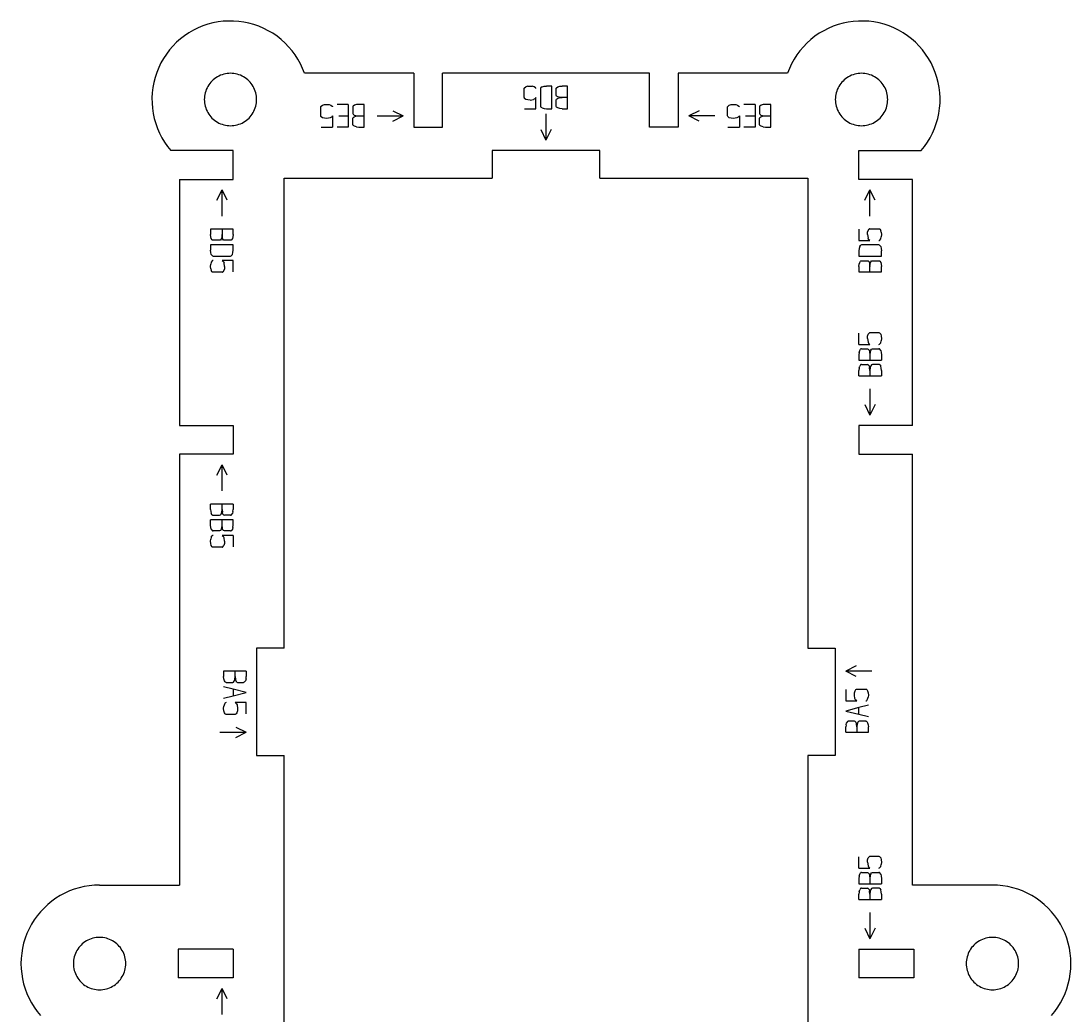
# Model space of a CAD drawing. Header units: millimetres. Extents: x 1228 to 1428, y -302 to 58.
# Drawn here: x 1227.8 to 1428.3, y -131.4 to 58.4 of the extents above; entities that cross this region are included whole.
import ezdxf

# ---------------------------------------------------------------- set-up
doc = ezdxf.new("R2010")
doc.units = ezdxf.units.MM
doc.layers.add('code', color=2, linetype='Continuous')
doc.layers.add('drawing', color=7, linetype='Continuous')

msp = doc.modelspace()

# ---------------------------------------------------------------- linework, layer by layer
at = {"layer": 'code'}
for p, q in [((1323.93, 45.52), (1323.95, 45.61)), ((1323.93, 43.8), (1323.93, 45.52)), ((1323.95, 45.61), (1324.01, 45.7)), ((1324.01, 45.7), (1324.25, 45.86)), ((1324.62, 45.96), (1324.25, 45.86)), ((1324.62, 45.96), (1325.06, 46)), ((1325.06, 46), (1325.5, 45.96)), ((1325.86, 45.86), (1325.5, 45.96)), ((1326.1, 45.7), (1325.86, 45.86)), ((1326.16, 45.61), (1326.1, 45.7)), ((1326.18, 45.52), (1326.16, 45.61)), ((1327.06, 45.61), (1327.04, 45.52)), ((1327.04, 45.52), (1327.04, 42.17)), ((1327.12, 45.7), (1327.06, 45.61)), ((1327.36, 45.86), (1327.12, 45.7)), ((1327.36, 45.86), (1327.72, 45.96)), ((1327.72, 45.96), (1328.16, 46)), ((1329.18, 46), (1328.16, 46)), ((1329.18, 41.69), (1329.18, 46)), ((1330.03, 45.52), (1330.05, 45.61)), ((1330.03, 44.26), (1330.03, 45.52)), ((1330.09, 44.11), (1330.03, 44.26)), ((1330.05, 45.61), (1330.12, 45.7)), ((1330.12, 45.7), (1330.36, 45.86)), ((1330.36, 45.86), (1330.72, 45.96)), ((1330.72, 45.96), (1331.16, 46)), ((1332.18, 46), (1331.16, 46)), ((1332.18, 43.8), (1332.18, 46)), ((1285.1, 42.02), (1285.12, 42.11)), ((1285.12, 42.11), (1285.18, 42.2)), ((1285.18, 42.2), (1285.42, 42.36)), ((1285.42, 42.36), (1285.78, 42.46)), ((1285.78, 42.46), (1286.22, 42.5)), ((1286.22, 42.5), (1286.66, 42.46)), ((1286.66, 42.46), (1287.03, 42.36)), ((1287.03, 42.36), (1287.27, 42.2)), ((1287.33, 42.11), (1287.27, 42.2)), ((1287.33, 42.11), (1287.35, 42.02)), ((1290.34, 42.5), (1288.22, 42.5)), ((1290.34, 42.5), (1290.34, 40.28)), ((1291.22, 42.11), (1291.2, 42.02)), ((1291.28, 42.2), (1291.22, 42.11)), ((1291.53, 42.36), (1291.28, 42.2)), ((1291.89, 42.46), (1291.53, 42.36)), ((1292.32, 42.5), (1291.89, 42.46)), ((1293.34, 42.5), (1292.32, 42.5)), ((1293.34, 40.3), (1293.34, 42.5)), ((1323.93, 43.8), (1323.95, 43.71)), ((1324.01, 43.62), (1323.95, 43.71)), ((1324.25, 43.46), (1324.01, 43.62)), ((1324.62, 43.36), (1324.25, 43.46)), ((1325.06, 43.32), (1324.62, 43.36)), ((1325.06, 43.32), (1325.73, 43.42)), ((1325.96, 43.55), (1325.73, 43.42)), ((1326.18, 43.8), (1325.96, 43.55)), ((1326.18, 41.69), (1326.18, 43.8)), ((1327.04, 42.17), (1327.06, 42.08)), ((1330.03, 43.34), (1330.09, 43.49)), ((1330.03, 42.17), (1330.03, 43.34)), ((1330.05, 42.08), (1330.03, 42.17)), ((1330.26, 43.97), (1330.09, 44.11)), ((1330.09, 43.49), (1330.26, 43.63)), ((1330.6, 43.87), (1330.26, 43.97)), ((1330.26, 43.63), (1330.61, 43.73)), ((1331.16, 43.8), (1330.6, 43.87)), ((1330.61, 43.73), (1331.16, 43.8)), ((1332.18, 43.8), (1331.16, 43.8)), ((1332.18, 41.69), (1332.18, 43.8)), ((1362.77, 42.02), (1362.79, 42.11)), ((1362.79, 42.11), (1362.85, 42.2)), ((1362.85, 42.2), (1363.09, 42.36)), ((1363.09, 42.36), (1363.45, 42.46)), ((1363.45, 42.46), (1363.89, 42.5)), ((1363.89, 42.5), (1364.33, 42.46)), ((1364.33, 42.46), (1364.69, 42.36)), ((1364.69, 42.36), (1364.93, 42.2)), ((1364.99, 42.11), (1364.93, 42.2)), ((1364.99, 42.11), (1365.01, 42.02)), ((1368.01, 42.5), (1365.88, 42.5)), ((1368.01, 42.5), (1368.01, 40.28)), ((1368.89, 42.11), (1368.87, 42.02)), ((1368.95, 42.2), (1368.89, 42.11)), ((1369.2, 42.36), (1368.95, 42.2)), ((1369.56, 42.46), (1369.2, 42.36)), ((1369.99, 42.5), (1369.56, 42.46)), ((1371.01, 42.5), (1369.99, 42.5)), ((1371.01, 40.3), (1371.01, 42.5)), ((1285.1, 40.3), (1285.1, 42.02)), ((1285.12, 40.21), (1285.1, 40.3)), ((1285.18, 40.12), (1285.12, 40.21)), ((1285.42, 39.96), (1285.18, 40.12)), ((1287.35, 40.3), (1287.13, 40.05)), ((1287.35, 40.3), (1287.35, 38.19)), ((1290.34, 40.28), (1288.52, 40.28)), ((1290.34, 40.28), (1290.34, 38.19)), ((1291.2, 42.02), (1291.2, 40.76)), ((1291.2, 40.76), (1291.26, 40.61)), ((1291.26, 40.61), (1291.43, 40.47)), ((1291.26, 39.99), (1291.43, 40.13)), ((1291.43, 40.47), (1291.77, 40.37)), ((1291.43, 40.13), (1291.77, 40.23)), ((1291.77, 40.37), (1292.32, 40.3)), ((1291.77, 40.23), (1292.32, 40.3)), ((1292.32, 40.3), (1293.34, 40.3)), ((1293.34, 38.19), (1293.34, 40.3)), ((1295.84, 40.3), (1300.84, 40.3)), ((1298.84, 41.3), (1300.84, 40.3)), ((1298.84, 39.3), (1300.84, 40.3)), ((1324.01, 41.69), (1326.18, 41.69)), ((1327.06, 42.08), (1327.12, 41.99)), ((1327.36, 41.83), (1327.12, 41.99)), ((1327.36, 41.83), (1327.73, 41.72)), ((1327.73, 41.72), (1328.16, 41.69)), ((1328.09, 40.69), (1328.09, 35.69)), ((1328.16, 41.69), (1329.18, 41.69)), ((1330.12, 41.99), (1330.05, 42.08)), ((1330.36, 41.83), (1330.12, 41.99)), ((1330.73, 41.72), (1330.36, 41.83)), ((1331.16, 41.69), (1330.73, 41.72)), ((1331.16, 41.69), (1332.18, 41.69)), ((1357.34, 41.3), (1355.34, 40.3)), ((1360.34, 40.3), (1355.34, 40.3)), ((1357.34, 39.3), (1355.34, 40.3)), ((1362.77, 40.3), (1362.77, 42.02)), ((1362.79, 40.21), (1362.77, 40.3)), ((1362.85, 40.12), (1362.79, 40.21)), ((1363.09, 39.96), (1362.85, 40.12)), ((1365.01, 40.3), (1364.8, 40.05)), ((1365.01, 40.3), (1365.01, 38.19)), ((1368.01, 40.28), (1366.18, 40.28)), ((1368.01, 40.28), (1368.01, 38.19)), ((1368.87, 42.02), (1368.87, 40.76)), ((1368.87, 40.76), (1368.92, 40.61)), ((1368.92, 40.61), (1369.1, 40.47)), ((1368.92, 39.99), (1369.1, 40.13)), ((1369.1, 40.47), (1369.43, 40.37)), ((1369.1, 40.13), (1369.44, 40.23)), ((1369.43, 40.37), (1369.99, 40.3)), ((1369.44, 40.23), (1369.99, 40.3)), ((1369.99, 40.3), (1371.01, 40.3)), ((1371.01, 38.19), (1371.01, 40.3)), ((1285.17, 38.19), (1287.35, 38.19)), ((1285.78, 39.86), (1285.42, 39.96)), ((1286.22, 39.82), (1285.78, 39.86)), ((1286.9, 39.92), (1286.22, 39.82)), ((1287.13, 40.05), (1286.9, 39.92)), ((1290.34, 38.19), (1288.22, 38.19)), ((1291.2, 39.84), (1291.26, 39.99)), ((1291.2, 38.67), (1291.2, 39.84)), ((1291.22, 38.58), (1291.2, 38.67)), ((1291.22, 38.58), (1291.28, 38.49)), ((1291.53, 38.33), (1291.28, 38.49)), ((1291.89, 38.22), (1291.53, 38.33)), ((1291.89, 38.22), (1292.32, 38.19)), ((1292.32, 38.19), (1293.34, 38.19)), ((1362.84, 38.19), (1365.01, 38.19)), ((1363.45, 39.86), (1363.09, 39.96)), ((1363.89, 39.82), (1363.45, 39.86)), ((1364.56, 39.92), (1363.89, 39.82)), ((1364.8, 40.05), (1364.56, 39.92)), ((1368.01, 38.19), (1365.88, 38.19)), ((1368.87, 39.84), (1368.92, 39.99)), ((1368.87, 38.67), (1368.87, 39.84)), ((1368.89, 38.58), (1368.87, 38.67)), ((1368.89, 38.58), (1368.95, 38.49)), ((1369.2, 38.33), (1368.95, 38.49)), ((1369.56, 38.22), (1369.2, 38.33)), ((1369.56, 38.22), (1369.99, 38.19)), ((1369.99, 38.19), (1371.01, 38.19)), ((1327.09, 37.69), (1328.09, 35.69)), ((1329.09, 37.69), (1328.09, 35.69)), ((1265.23, 24.19), (1266.23, 26.19)), ((1266.23, 21.19), (1266.23, 26.19)), ((1267.23, 24.19), (1266.23, 26.19)), ((1388.95, 24.19), (1389.95, 26.19)), ((1389.95, 21.19), (1389.95, 26.19)), ((1390.95, 24.19), (1389.95, 26.19)), ((1266.23, 18.69), (1264.03, 18.69)), ((1264.03, 18.69), (1264.03, 17.67)), ((1266.23, 18.69), (1266.23, 17.67)), ((1268.34, 18.69), (1266.23, 18.69)), ((1268.34, 17.67), (1268.34, 18.69)), ((1387.84, 18.69), (1387.84, 16.52)), ((1389.48, 17.64), (1389.51, 18.08)), ((1389.51, 18.08), (1389.62, 18.44)), ((1389.62, 18.44), (1389.77, 18.68)), ((1389.77, 18.68), (1389.86, 18.74)), ((1389.96, 18.76), (1389.86, 18.74)), ((1389.96, 18.76), (1391.67, 18.76)), ((1391.67, 18.76), (1391.77, 18.74)), ((1391.77, 18.74), (1391.85, 18.68)), ((1391.85, 18.68), (1392.01, 18.44)), ((1392.11, 18.08), (1392.01, 18.44)), ((1392.11, 18.08), (1392.15, 17.64)), ((1264.07, 17.24), (1264.03, 17.67)), ((1264.17, 16.88), (1264.07, 17.24)), ((1264.33, 16.63), (1264.17, 16.88)), ((1264.42, 16.57), (1264.33, 16.63)), ((1264.51, 16.55), (1264.42, 16.57)), ((1265.77, 16.55), (1264.51, 16.55)), ((1265.92, 16.6), (1265.77, 16.55)), ((1266.06, 16.78), (1265.92, 16.6)), ((1266.16, 17.11), (1266.06, 16.78)), ((1266.23, 17.67), (1266.16, 17.11)), ((1266.3, 17.12), (1266.23, 17.67)), ((1266.4, 16.78), (1266.3, 17.12)), ((1266.54, 16.6), (1266.4, 16.78)), ((1266.69, 16.55), (1266.54, 16.6)), ((1267.86, 16.55), (1266.69, 16.55)), ((1267.95, 16.57), (1267.86, 16.55)), ((1268.04, 16.63), (1267.95, 16.57)), ((1268.2, 16.88), (1268.04, 16.63)), ((1268.31, 17.24), (1268.2, 16.88)), ((1268.34, 17.67), (1268.31, 17.24)), ((1387.84, 16.52), (1389.96, 16.52)), ((1389.48, 17.64), (1389.58, 16.96)), ((1389.7, 16.73), (1389.58, 16.96)), ((1389.96, 16.52), (1389.7, 16.73)), ((1391.67, 16.52), (1391.77, 16.54)), ((1391.77, 16.54), (1391.85, 16.6)), ((1391.85, 16.6), (1392.01, 16.84)), ((1392.01, 16.84), (1392.11, 17.2)), ((1392.15, 17.64), (1392.11, 17.2)), ((1264.03, 15.69), (1264.03, 14.67)), ((1268.34, 15.69), (1264.03, 15.69)), ((1264.07, 14.23), (1264.03, 14.67)), ((1264.17, 13.87), (1264.07, 14.23)), ((1268.2, 13.87), (1268.31, 14.24)), ((1268.31, 14.24), (1268.34, 14.67)), ((1268.34, 14.67), (1268.34, 15.69)), ((1387.88, 14.97), (1387.84, 14.54)), ((1387.84, 14.54), (1387.84, 13.52)), ((1387.99, 15.34), (1387.88, 14.97)), ((1387.99, 15.34), (1388.14, 15.58)), ((1388.23, 15.64), (1388.14, 15.58)), ((1388.32, 15.66), (1388.23, 15.64)), ((1391.67, 15.66), (1388.32, 15.66)), ((1391.77, 15.64), (1391.67, 15.66)), ((1391.85, 15.58), (1391.77, 15.64)), ((1392.01, 15.34), (1391.85, 15.58)), ((1392.01, 15.34), (1392.12, 14.98)), ((1392.12, 14.98), (1392.15, 14.54)), ((1392.15, 13.52), (1392.15, 14.54)), ((1264.17, 12.37), (1264.07, 12.01)), ((1264.17, 13.87), (1264.33, 13.63)), ((1264.33, 12.61), (1264.17, 12.37)), ((1264.33, 13.63), (1264.42, 13.57)), ((1264.42, 12.67), (1264.33, 12.61)), ((1264.42, 13.57), (1264.51, 13.55)), ((1264.51, 12.69), (1264.42, 12.67)), ((1264.51, 13.55), (1267.86, 13.55)), ((1266.23, 12.69), (1266.48, 12.48)), ((1268.34, 12.69), (1266.23, 12.69)), ((1266.48, 12.48), (1266.61, 12.24)), ((1266.71, 11.57), (1266.61, 12.24)), ((1267.86, 13.55), (1267.95, 13.57)), ((1267.95, 13.57), (1268.04, 13.63)), ((1268.2, 13.87), (1268.04, 13.63)), ((1268.34, 10.52), (1268.34, 12.69)), ((1387.84, 13.52), (1392.15, 13.52)), ((1387.88, 11.97), (1387.99, 12.33)), ((1387.99, 12.33), (1388.14, 12.58)), ((1388.14, 12.58), (1388.23, 12.64)), ((1388.23, 12.64), (1388.32, 12.66)), ((1388.32, 12.66), (1389.49, 12.66)), ((1389.49, 12.66), (1389.64, 12.61)), ((1389.64, 12.61), (1389.78, 12.43)), ((1389.78, 12.43), (1389.89, 12.09)), ((1389.89, 12.09), (1389.95, 11.54)), ((1389.95, 11.54), (1390.02, 12.1)), ((1390.02, 12.1), (1390.13, 12.43)), ((1390.13, 12.43), (1390.26, 12.61)), ((1390.26, 12.61), (1390.41, 12.66)), ((1390.41, 12.66), (1391.67, 12.66)), ((1391.67, 12.66), (1391.77, 12.64)), ((1391.77, 12.64), (1391.86, 12.58)), ((1391.86, 12.58), (1392.01, 12.33)), ((1392.01, 12.33), (1392.12, 11.97)), ((1264.03, 11.57), (1264.07, 12.01)), ((1264.07, 11.13), (1264.03, 11.57)), ((1264.07, 11.13), (1264.17, 10.77)), ((1264.33, 10.53), (1264.17, 10.77)), ((1264.42, 10.47), (1264.33, 10.53)), ((1264.51, 10.45), (1264.42, 10.47)), ((1266.23, 10.45), (1264.51, 10.45)), ((1266.23, 10.45), (1266.32, 10.47)), ((1266.41, 10.53), (1266.32, 10.47)), ((1266.57, 10.77), (1266.41, 10.53)), ((1266.67, 11.13), (1266.57, 10.77)), ((1266.71, 11.57), (1266.67, 11.13)), ((1387.84, 11.54), (1387.88, 11.97)), ((1387.84, 11.54), (1387.84, 10.52)), ((1387.84, 10.52), (1389.95, 10.52)), ((1389.95, 10.52), (1389.95, 11.54)), ((1389.95, 10.52), (1392.15, 10.52)), ((1392.12, 11.97), (1392.15, 11.54)), ((1392.15, 10.52), (1392.15, 11.54)), ((1387.84, -3.32), (1387.84, -1.15)), ((1389.48, -2.19), (1389.51, -1.75)), ((1389.51, -1.75), (1389.62, -1.39)), ((1389.77, -1.15), (1389.62, -1.39)), ((1389.86, -1.09), (1389.77, -1.15)), ((1389.96, -1.07), (1389.86, -1.09)), ((1389.96, -1.07), (1391.67, -1.07)), ((1391.67, -1.07), (1391.77, -1.09)), ((1391.77, -1.09), (1391.85, -1.15)), ((1391.85, -1.15), (1392.01, -1.39)), ((1392.01, -1.39), (1392.11, -1.75)), ((1392.11, -1.75), (1392.15, -2.19)), ((1387.84, -3.32), (1389.96, -3.32)), ((1389.48, -2.19), (1389.58, -2.87)), ((1389.58, -2.87), (1389.7, -3.1)), ((1389.96, -3.32), (1389.7, -3.1)), ((1391.67, -3.32), (1391.77, -3.3)), ((1391.77, -3.3), (1391.85, -3.24)), ((1392.01, -3), (1391.85, -3.24)), ((1392.01, -3), (1392.11, -2.64)), ((1392.15, -2.19), (1392.11, -2.64)), ((1387.88, -4.87), (1387.84, -5.3)), ((1387.84, -5.3), (1387.84, -6.32)), ((1387.88, -4.87), (1387.99, -4.5)), ((1387.99, -4.5), (1388.14, -4.26)), ((1388.23, -4.19), (1388.14, -4.26)), ((1388.32, -4.17), (1388.23, -4.19)), ((1388.32, -4.17), (1389.49, -4.17)), ((1389.49, -4.17), (1389.64, -4.23)), ((1389.78, -4.4), (1389.64, -4.23)), ((1389.78, -4.4), (1389.89, -4.75)), ((1389.89, -4.75), (1389.95, -5.3)), ((1390.02, -4.74), (1389.95, -5.3)), ((1389.95, -5.3), (1389.95, -6.32)), ((1390.13, -4.4), (1390.02, -4.74)), ((1390.13, -4.4), (1390.26, -4.23)), ((1390.26, -4.23), (1390.41, -4.17)), ((1390.41, -4.17), (1391.67, -4.17)), ((1391.77, -4.19), (1391.67, -4.17)), ((1391.86, -4.26), (1391.77, -4.19)), ((1392.01, -4.5), (1391.86, -4.26)), ((1392.01, -4.5), (1392.12, -4.86)), ((1392.12, -4.86), (1392.15, -5.3)), ((1392.15, -5.3), (1392.15, -6.32)), ((1387.84, -6.32), (1389.95, -6.32)), ((1387.88, -7.87), (1387.84, -8.29)), ((1387.88, -7.87), (1387.99, -7.5)), ((1388.14, -7.25), (1387.99, -7.5)), ((1388.14, -7.25), (1388.23, -7.19)), ((1388.32, -7.17), (1388.23, -7.19)), ((1388.32, -7.17), (1389.49, -7.17)), ((1389.64, -7.23), (1389.49, -7.17)), ((1389.78, -7.4), (1389.64, -7.23)), ((1389.78, -7.4), (1389.89, -7.74)), ((1389.95, -8.29), (1389.89, -7.74)), ((1389.95, -6.32), (1392.15, -6.32)), ((1390.02, -7.74), (1389.95, -8.29)), ((1390.13, -7.4), (1390.02, -7.74)), ((1390.26, -7.23), (1390.13, -7.4)), ((1390.41, -7.17), (1390.26, -7.23)), ((1391.67, -7.17), (1390.41, -7.17)), ((1391.77, -7.19), (1391.67, -7.17)), ((1391.86, -7.25), (1391.77, -7.19)), ((1391.86, -7.25), (1392.01, -7.5)), ((1392.12, -7.86), (1392.01, -7.5)), ((1392.15, -8.29), (1392.12, -7.86)), ((1387.84, -9.31), (1387.84, -8.29)), ((1387.84, -9.31), (1389.95, -9.31)), ((1389.95, -8.29), (1389.95, -9.31)), ((1389.95, -9.31), (1392.15, -9.31)), ((1392.15, -8.29), (1392.15, -9.31)), ((1389.95, -11.81), (1389.95, -16.81)), ((1388.95, -14.81), (1389.95, -16.81)), ((1390.95, -14.81), (1389.95, -16.81)), ((1265.23, -28.31), (1266.23, -26.31)), ((1266.23, -31.31), (1266.23, -26.31)), ((1267.23, -28.31), (1266.23, -26.31)), ((1266.23, -33.81), (1264.03, -33.81)), ((1264.03, -34.83), (1264.03, -33.81)), ((1266.23, -34.83), (1266.23, -33.81)), ((1268.34, -33.81), (1266.23, -33.81)), ((1268.34, -33.81), (1268.34, -34.83)), ((1264.03, -34.83), (1264.07, -35.26)), ((1264.07, -35.26), (1264.17, -35.62)), ((1264.33, -35.87), (1264.17, -35.62)), ((1264.33, -35.87), (1264.42, -35.93)), ((1264.42, -35.93), (1264.51, -35.95)), ((1264.51, -35.95), (1265.77, -35.95)), ((1265.77, -35.95), (1265.92, -35.9)), ((1265.92, -35.9), (1266.06, -35.72)), ((1266.06, -35.72), (1266.16, -35.39)), ((1266.16, -35.39), (1266.23, -34.83)), ((1266.23, -34.83), (1266.3, -35.38)), ((1266.4, -35.72), (1266.3, -35.38)), ((1266.4, -35.72), (1266.54, -35.9)), ((1266.54, -35.9), (1266.69, -35.95)), ((1267.86, -35.95), (1266.69, -35.95)), ((1267.86, -35.95), (1267.95, -35.93)), ((1268.04, -35.87), (1267.95, -35.93)), ((1268.04, -35.87), (1268.2, -35.62)), ((1268.31, -35.26), (1268.2, -35.62)), ((1268.31, -35.26), (1268.34, -34.83)), ((1264.03, -37.83), (1264.03, -36.81)), ((1266.23, -36.81), (1264.03, -36.81)), ((1264.07, -38.26), (1264.03, -37.83)), ((1266.16, -38.38), (1266.23, -37.83)), ((1268.34, -36.81), (1266.23, -36.81)), ((1266.23, -37.83), (1266.23, -36.81)), ((1266.3, -38.38), (1266.23, -37.83)), ((1268.31, -38.26), (1268.34, -37.83)), ((1268.34, -37.83), (1268.34, -36.81)), ((1264.17, -38.62), (1264.07, -38.26)), ((1264.17, -38.62), (1264.33, -38.87)), ((1264.17, -40.13), (1264.33, -39.89)), ((1264.33, -38.87), (1264.42, -38.93)), ((1264.42, -39.83), (1264.33, -39.89)), ((1264.42, -38.93), (1264.51, -38.95)), ((1264.51, -39.81), (1264.42, -39.83)), ((1265.77, -38.95), (1264.51, -38.95)), ((1265.92, -38.89), (1265.77, -38.95)), ((1266.06, -38.72), (1265.92, -38.89)), ((1266.06, -38.72), (1266.16, -38.38)), ((1268.34, -39.81), (1266.23, -39.81)), ((1266.23, -39.81), (1266.48, -40.02)), ((1266.4, -38.72), (1266.3, -38.38)), ((1266.4, -38.72), (1266.54, -38.89)), ((1266.61, -40.26), (1266.48, -40.02)), ((1266.69, -38.95), (1266.54, -38.89)), ((1267.86, -38.95), (1266.69, -38.95)), ((1267.86, -38.95), (1267.95, -38.93)), ((1267.95, -38.93), (1268.04, -38.87)), ((1268.2, -38.62), (1268.04, -38.87)), ((1268.31, -38.26), (1268.2, -38.62)), ((1268.34, -39.81), (1268.34, -41.98)), ((1264.03, -40.93), (1264.07, -40.49)), ((1264.07, -41.37), (1264.03, -40.93)), ((1264.17, -40.13), (1264.07, -40.49)), ((1264.17, -41.73), (1264.07, -41.37)), ((1264.33, -41.97), (1264.17, -41.73)), ((1264.42, -42.03), (1264.33, -41.97)), ((1264.51, -42.05), (1264.42, -42.03)), ((1266.23, -42.05), (1264.51, -42.05)), ((1266.23, -42.05), (1266.32, -42.03)), ((1266.32, -42.03), (1266.41, -41.97)), ((1266.41, -41.97), (1266.57, -41.73)), ((1266.67, -41.37), (1266.57, -41.73)), ((1266.71, -40.93), (1266.61, -40.26)), ((1266.71, -40.93), (1266.67, -41.37)), ((1266.53, -65.73), (1266.53, -66.75)), ((1268.73, -65.73), (1266.53, -65.73)), ((1270.84, -65.73), (1268.73, -65.73)), ((1268.73, -66.75), (1268.73, -65.73)), ((1270.84, -65.73), (1270.84, -66.75)), ((1387.34, -64.73), (1385.34, -65.73)), ((1390.34, -65.73), (1385.34, -65.73)), ((1387.34, -66.73), (1385.34, -65.73)), ((1266.57, -67.18), (1266.53, -66.75)), ((1266.67, -67.54), (1266.57, -67.18)), ((1266.83, -67.79), (1266.67, -67.54)), ((1266.92, -67.85), (1266.83, -67.79)), ((1267.01, -67.87), (1266.92, -67.85)), ((1267.01, -67.87), (1268.27, -67.87)), ((1268.27, -67.87), (1268.42, -67.81)), ((1268.42, -67.81), (1268.56, -67.64)), ((1268.56, -67.64), (1268.66, -67.3)), ((1268.66, -67.3), (1268.73, -66.75)), ((1268.73, -66.75), (1268.8, -67.3)), ((1268.9, -67.64), (1268.8, -67.3)), ((1269.04, -67.81), (1268.9, -67.64)), ((1269.04, -67.81), (1269.19, -67.87)), ((1269.19, -67.87), (1270.36, -67.87)), ((1270.45, -67.85), (1270.36, -67.87)), ((1270.45, -67.85), (1270.54, -67.79)), ((1270.54, -67.79), (1270.7, -67.54)), ((1270.81, -67.18), (1270.7, -67.54)), ((1270.81, -67.18), (1270.84, -66.75)), ((1268.36, -69.18), (1266.53, -68.73)), ((1270.85, -69.79), (1268.36, -69.18)), ((1268.36, -69.18), (1268.36, -70.44)), ((1268.36, -70.44), (1270.85, -69.79)), ((1385.34, -69.23), (1385.34, -71.4)), ((1386.98, -70.28), (1387.01, -69.84)), ((1387.01, -69.84), (1387.12, -69.48)), ((1387.12, -69.48), (1387.27, -69.23)), ((1387.27, -69.23), (1387.36, -69.17)), ((1387.36, -69.17), (1387.46, -69.15)), ((1387.46, -69.15), (1389.17, -69.15)), ((1389.17, -69.15), (1389.27, -69.17)), ((1389.27, -69.17), (1389.35, -69.23)), ((1389.35, -69.23), (1389.51, -69.48)), ((1389.51, -69.48), (1389.61, -69.84)), ((1389.61, -69.84), (1389.65, -70.28)), ((1266.53, -70.91), (1268.36, -70.44)), ((1266.67, -72.04), (1266.57, -72.41)), ((1266.83, -71.8), (1266.67, -72.04)), ((1266.83, -71.8), (1266.92, -71.74)), ((1267.01, -71.72), (1266.92, -71.74)), ((1270.84, -71.72), (1268.73, -71.72)), ((1268.73, -71.72), (1268.98, -71.94)), ((1268.98, -71.94), (1269.11, -72.17)), ((1269.11, -72.17), (1269.21, -72.85)), ((1270.84, -73.9), (1270.84, -71.72)), ((1385.34, -71.4), (1387.46, -71.4)), ((1387.08, -70.95), (1386.98, -70.28)), ((1387.2, -71.18), (1387.08, -70.95)), ((1387.46, -71.4), (1387.2, -71.18)), ((1389.17, -71.4), (1389.27, -71.38)), ((1389.35, -71.32), (1389.27, -71.38)), ((1389.35, -71.32), (1389.51, -71.08)), ((1389.51, -71.08), (1389.61, -70.72)), ((1389.65, -70.28), (1389.61, -70.72)), ((1266.53, -72.85), (1266.57, -72.41)), ((1266.57, -73.29), (1266.53, -72.85)), ((1266.67, -73.65), (1266.57, -73.29)), ((1266.83, -73.89), (1266.67, -73.65)), ((1266.92, -73.95), (1266.83, -73.89)), ((1267.01, -73.97), (1266.92, -73.95)), ((1268.73, -73.97), (1267.01, -73.97)), ((1268.82, -73.95), (1268.73, -73.97)), ((1268.91, -73.89), (1268.82, -73.95)), ((1269.07, -73.65), (1268.91, -73.89)), ((1269.17, -73.29), (1269.07, -73.65)), ((1269.21, -72.85), (1269.17, -73.29)), ((1387.83, -72.69), (1385.34, -73.34)), ((1385.34, -73.34), (1387.83, -73.95)), ((1389.65, -72.21), (1387.83, -72.69)), ((1387.83, -73.95), (1387.83, -72.69)), ((1387.83, -73.95), (1389.65, -74.4)), ((1385.38, -75.95), (1385.34, -76.38)), ((1385.38, -75.95), (1385.49, -75.58)), ((1385.64, -75.34), (1385.49, -75.58)), ((1385.73, -75.27), (1385.64, -75.34)), ((1385.73, -75.27), (1385.82, -75.25)), ((1386.99, -75.25), (1385.82, -75.25)), ((1387.14, -75.31), (1386.99, -75.25)), ((1387.14, -75.31), (1387.28, -75.48)), ((1387.28, -75.48), (1387.39, -75.83)), ((1387.45, -76.38), (1387.39, -75.83)), ((1387.52, -75.82), (1387.45, -76.38)), ((1387.63, -75.48), (1387.52, -75.82)), ((1387.76, -75.31), (1387.63, -75.48)), ((1387.91, -75.25), (1387.76, -75.31)), ((1389.17, -75.25), (1387.91, -75.25)), ((1389.17, -75.25), (1389.27, -75.27)), ((1389.27, -75.27), (1389.36, -75.34)), ((1389.36, -75.34), (1389.51, -75.58)), ((1389.51, -75.58), (1389.62, -75.95)), ((1389.62, -75.95), (1389.65, -76.38)), ((1265.84, -77.4), (1270.84, -77.4)), ((1268.84, -76.4), (1270.84, -77.4)), ((1268.84, -78.4), (1270.84, -77.4)), ((1385.34, -77.4), (1385.34, -76.38)), ((1385.34, -77.4), (1387.45, -77.4)), ((1387.45, -76.38), (1387.45, -77.4)), ((1387.45, -77.4), (1389.65, -77.4)), ((1389.65, -77.4), (1389.65, -76.38)), ((1387.84, -103.32), (1387.84, -101.15)), ((1389.48, -102.19), (1389.51, -101.75)), ((1389.48, -102.19), (1389.58, -102.87)), ((1389.51, -101.75), (1389.62, -101.39)), ((1389.77, -101.15), (1389.62, -101.39)), ((1389.86, -101.09), (1389.77, -101.15)), ((1389.96, -101.07), (1389.86, -101.09)), ((1389.96, -101.07), (1391.67, -101.07)), ((1391.67, -101.07), (1391.77, -101.09)), ((1391.77, -101.09), (1391.85, -101.15)), ((1391.85, -101.15), (1392.01, -101.39)), ((1392.01, -101.39), (1392.11, -101.75)), ((1392.11, -101.75), (1392.15, -102.19)), ((1392.15, -102.19), (1392.11, -102.64)), ((1387.84, -103.32), (1389.96, -103.32)), ((1387.99, -104.5), (1388.14, -104.26)), ((1388.23, -104.19), (1388.14, -104.26)), ((1388.32, -104.17), (1388.23, -104.19)), ((1388.32, -104.17), (1389.49, -104.17)), ((1389.49, -104.17), (1389.64, -104.23)), ((1389.58, -102.87), (1389.7, -103.1)), ((1389.78, -104.4), (1389.64, -104.23)), ((1389.96, -103.32), (1389.7, -103.1)), ((1390.13, -104.4), (1390.26, -104.23)), ((1390.26, -104.23), (1390.41, -104.17)), ((1390.41, -104.17), (1391.67, -104.17)), ((1391.67, -103.32), (1391.77, -103.3)), ((1391.77, -104.19), (1391.67, -104.17)), ((1391.77, -103.3), (1391.85, -103.24)), ((1391.86, -104.26), (1391.77, -104.19)), ((1392.01, -103), (1391.85, -103.24)), ((1392.01, -104.5), (1391.86, -104.26)), ((1392.01, -103), (1392.11, -102.64)), ((1387.88, -104.87), (1387.84, -105.3)), ((1387.84, -105.3), (1387.84, -106.32)), ((1387.88, -104.87), (1387.99, -104.5)), ((1389.78, -104.4), (1389.89, -104.75)), ((1389.89, -104.75), (1389.95, -105.3)), ((1390.02, -104.74), (1389.95, -105.3)), ((1389.95, -105.3), (1389.95, -106.32)), ((1390.13, -104.4), (1390.02, -104.74)), ((1392.01, -104.5), (1392.12, -104.86)), ((1392.12, -104.86), (1392.15, -105.3)), ((1392.15, -105.3), (1392.15, -106.32)), ((1387.84, -106.32), (1389.95, -106.32)), ((1387.88, -107.87), (1387.84, -108.29)), ((1387.88, -107.87), (1387.99, -107.5)), ((1388.14, -107.25), (1387.99, -107.5)), ((1388.14, -107.25), (1388.23, -107.19)), ((1388.32, -107.17), (1388.23, -107.19)), ((1388.32, -107.17), (1389.49, -107.17)), ((1389.64, -107.23), (1389.49, -107.17)), ((1389.78, -107.4), (1389.64, -107.23)), ((1389.78, -107.4), (1389.89, -107.74)), ((1389.95, -108.29), (1389.89, -107.74)), ((1389.95, -106.32), (1392.15, -106.32)), ((1390.02, -107.74), (1389.95, -108.29)), ((1390.13, -107.4), (1390.02, -107.74)), ((1390.26, -107.23), (1390.13, -107.4)), ((1390.41, -107.17), (1390.26, -107.23)), ((1391.67, -107.17), (1390.41, -107.17)), ((1391.77, -107.19), (1391.67, -107.17)), ((1391.86, -107.25), (1391.77, -107.19)), ((1391.86, -107.25), (1392.01, -107.5)), ((1392.12, -107.86), (1392.01, -107.5)), ((1392.15, -108.29), (1392.12, -107.86)), ((1387.84, -109.31), (1387.84, -108.29)), ((1387.84, -109.31), (1389.95, -109.31)), ((1389.95, -108.29), (1389.95, -109.31)), ((1389.95, -109.31), (1392.15, -109.31)), ((1392.15, -108.29), (1392.15, -109.31)), ((1389.95, -111.81), (1389.95, -116.81)), ((1388.95, -114.81), (1389.95, -116.81)), ((1390.95, -114.81), (1389.95, -116.81)), ((1265.23, -128.31), (1266.23, -126.31)), ((1266.23, -131.31), (1266.23, -126.31)), ((1267.23, -128.31), (1266.23, -126.31))]:
    msp.add_line(p, q, dxfattribs=at)
at = {"layer": 'drawing'}
for p, q in [((1265.46, 58.25), (1264.48, 58.06)), ((1266.44, 58.37), (1265.46, 58.25)), ((1267.44, 58.43), (1266.44, 58.37)), ((1268.43, 58.43), (1267.44, 58.43)), ((1269.42, 58.35), (1268.43, 58.43)), ((1270.4, 58.22), (1269.42, 58.35)), ((1271.37, 58.02), (1270.4, 58.22)), ((1385.78, 58.22), (1384.81, 58.02)), ((1386.76, 58.35), (1385.78, 58.22)), ((1387.75, 58.43), (1386.76, 58.35)), ((1388.75, 58.43), (1387.75, 58.43)), ((1389.74, 58.37), (1388.75, 58.43)), ((1390.72, 58.25), (1389.74, 58.37)), ((1391.7, 58.06), (1390.72, 58.25)), ((1259.91, 56.17), (1259.09, 55.62)), ((1260.77, 56.67), (1259.91, 56.17)), ((1261.67, 57.11), (1260.77, 56.67)), ((1262.58, 57.49), (1261.67, 57.11)), ((1263.52, 57.8), (1262.58, 57.49)), ((1264.48, 58.06), (1263.52, 57.8)), ((1272.33, 57.75), (1271.37, 58.02)), ((1273.27, 57.42), (1272.33, 57.75)), ((1274.18, 57.03), (1273.27, 57.42)), ((1275.07, 56.58), (1274.18, 57.03)), ((1275.92, 56.08), (1275.07, 56.58)), ((1381.12, 56.58), (1380.26, 56.08)), ((1382, 57.03), (1381.12, 56.58)), ((1382.91, 57.42), (1382, 57.03)), ((1383.85, 57.75), (1382.91, 57.42)), ((1384.81, 58.02), (1383.85, 57.75)), ((1392.66, 57.8), (1391.7, 58.06)), ((1393.6, 57.49), (1392.66, 57.8)), ((1394.52, 57.11), (1393.6, 57.49)), ((1395.41, 56.67), (1394.52, 57.11)), ((1396.27, 56.17), (1395.41, 56.67)), ((1397.09, 55.62), (1396.27, 56.17)), ((1257.56, 54.36), (1256.86, 53.65)), ((1258.3, 55.01), (1257.56, 54.36)), ((1259.09, 55.62), (1258.3, 55.01)), ((1276.74, 55.51), (1275.92, 56.08)), ((1277.52, 54.9), (1276.74, 55.51)), ((1278.26, 54.23), (1277.52, 54.9)), ((1278.95, 53.52), (1278.26, 54.23)), ((1377.93, 54.23), (1377.24, 53.52)), ((1378.66, 54.9), (1377.93, 54.23)), ((1379.44, 55.51), (1378.66, 54.9)), ((1380.26, 56.08), (1379.44, 55.51)), ((1397.88, 55.01), (1397.09, 55.62)), ((1398.63, 54.36), (1397.88, 55.01)), ((1399.33, 53.65), (1398.63, 54.36)), ((1256.21, 52.9), (1255.61, 52.11)), ((1256.86, 53.65), (1256.21, 52.9)), ((1279.59, 52.76), (1278.95, 53.52)), ((1280.18, 51.97), (1279.59, 52.76)), ((1376.59, 52.76), (1376, 51.97)), ((1377.24, 53.52), (1376.59, 52.76)), ((1399.98, 52.9), (1399.33, 53.65)), ((1400.58, 52.11), (1399.98, 52.9)), ((1254.57, 50.42), (1254.13, 49.53)), ((1255.06, 51.28), (1254.57, 50.42)), ((1255.61, 52.11), (1255.06, 51.28)), ((1280.72, 51.13), (1280.18, 51.97)), ((1281.2, 50.26), (1280.72, 51.13)), ((1281.62, 49.36), (1281.2, 50.26)), ((1374.98, 50.26), (1374.56, 49.36)), ((1375.46, 51.13), (1374.98, 50.26)), ((1376, 51.97), (1375.46, 51.13)), ((1401.13, 51.28), (1400.58, 52.11)), ((1401.62, 50.42), (1401.13, 51.28)), ((1402.05, 49.53), (1401.62, 50.42)), ((1253.76, 48.61), (1253.45, 47.66)), ((1254.13, 49.53), (1253.76, 48.61)), ((1266.23, 48.17), (1265.93, 48.06)), ((1266.55, 48.27), (1266.23, 48.17)), ((1266.87, 48.34), (1266.55, 48.27)), ((1267.19, 48.4), (1266.87, 48.34)), ((1267.52, 48.43), (1267.19, 48.4)), ((1267.84, 48.44), (1267.52, 48.43)), ((1268.17, 48.43), (1267.84, 48.44)), ((1268.49, 48.4), (1268.17, 48.43)), ((1268.82, 48.34), (1268.49, 48.4)), ((1269.14, 48.27), (1268.82, 48.34)), ((1269.45, 48.17), (1269.14, 48.27)), ((1269.76, 48.06), (1269.45, 48.17)), ((1281.98, 48.44), (1281.62, 49.36)), ((1302.84, 48.44), (1281.98, 48.44)), ((1302.84, 48.44), (1302.84, 38.19)), ((1347.84, 48.44), (1308.34, 48.44)), ((1308.34, 38.19), (1308.34, 48.44)), ((1347.84, 38.19), (1347.84, 48.44)), ((1374.2, 48.44), (1353.34, 48.44)), ((1353.34, 48.44), (1353.34, 38.19)), ((1374.56, 49.36), (1374.2, 48.44)), ((1386.73, 48.17), (1386.43, 48.06)), ((1387.05, 48.27), (1386.73, 48.17)), ((1387.37, 48.34), (1387.05, 48.27)), ((1387.69, 48.4), (1387.37, 48.34)), ((1388.01, 48.43), (1387.69, 48.4)), ((1388.34, 48.44), (1388.01, 48.43)), ((1388.67, 48.43), (1388.34, 48.44)), ((1388.99, 48.4), (1388.67, 48.43)), ((1389.32, 48.34), (1388.99, 48.4)), ((1389.64, 48.27), (1389.32, 48.34)), ((1389.95, 48.17), (1389.64, 48.27)), ((1390.25, 48.06), (1389.95, 48.17)), ((1402.42, 48.61), (1402.05, 49.53)), ((1402.73, 47.66), (1402.42, 48.61)), ((1253.2, 46.7), (1253.02, 45.73)), ((1253.45, 47.66), (1253.2, 46.7)), ((1263.68, 46.22), (1263.51, 45.94)), ((1263.88, 46.48), (1263.68, 46.22)), ((1264.08, 46.73), (1263.88, 46.48)), ((1264.31, 46.97), (1264.08, 46.73)), ((1264.55, 47.2), (1264.31, 46.97)), ((1264.8, 47.4), (1264.55, 47.2)), ((1265.06, 47.6), (1264.8, 47.4)), ((1265.34, 47.77), (1265.06, 47.6)), ((1265.63, 47.92), (1265.34, 47.77)), ((1265.93, 48.06), (1265.63, 47.92)), ((1270.05, 47.92), (1269.76, 48.06)), ((1270.34, 47.77), (1270.05, 47.92)), ((1270.62, 47.6), (1270.34, 47.77)), ((1270.89, 47.4), (1270.62, 47.6)), ((1271.14, 47.2), (1270.89, 47.4)), ((1271.38, 46.97), (1271.14, 47.2)), ((1271.6, 46.73), (1271.38, 46.97)), ((1271.81, 46.48), (1271.6, 46.73)), ((1272, 46.22), (1271.81, 46.48)), ((1272.17, 45.94), (1272, 46.22)), ((1384.18, 46.22), (1384.01, 45.94)), ((1384.37, 46.48), (1384.18, 46.22)), ((1384.58, 46.73), (1384.37, 46.48)), ((1384.81, 46.97), (1384.58, 46.73)), ((1385.04, 47.2), (1384.81, 46.97)), ((1385.3, 47.4), (1385.04, 47.2)), ((1385.56, 47.6), (1385.3, 47.4)), ((1385.84, 47.77), (1385.56, 47.6)), ((1386.13, 47.92), (1385.84, 47.77)), ((1386.43, 48.06), (1386.13, 47.92)), ((1390.55, 47.92), (1390.25, 48.06)), ((1390.84, 47.77), (1390.55, 47.92)), ((1391.12, 47.6), (1390.84, 47.77)), ((1391.38, 47.4), (1391.12, 47.6)), ((1391.64, 47.2), (1391.38, 47.4)), ((1391.88, 46.97), (1391.64, 47.2)), ((1392.1, 46.73), (1391.88, 46.97)), ((1392.31, 46.48), (1392.1, 46.73)), ((1392.5, 46.22), (1392.31, 46.48)), ((1392.67, 45.94), (1392.5, 46.22)), ((1402.98, 46.7), (1402.73, 47.66)), ((1403.17, 45.73), (1402.98, 46.7)), ((1252.9, 44.74), (1252.85, 43.75)), ((1253.02, 45.73), (1252.9, 44.74)), ((1262.94, 44.41), (1262.88, 44.09)), ((1263.01, 44.73), (1262.94, 44.41)), ((1263.11, 45.05), (1263.01, 44.73)), ((1263.22, 45.35), (1263.11, 45.05)), ((1263.36, 45.65), (1263.22, 45.35)), ((1263.51, 45.94), (1263.36, 45.65)), ((1272.33, 45.65), (1272.17, 45.94)), ((1272.46, 45.35), (1272.33, 45.65)), ((1272.58, 45.05), (1272.46, 45.35)), ((1272.67, 44.73), (1272.58, 45.05)), ((1272.75, 44.41), (1272.67, 44.73)), ((1272.8, 44.09), (1272.75, 44.41)), ((1383.44, 44.41), (1383.38, 44.09)), ((1383.51, 44.73), (1383.44, 44.41)), ((1383.61, 45.05), (1383.51, 44.73)), ((1383.72, 45.35), (1383.61, 45.05)), ((1383.86, 45.65), (1383.72, 45.35)), ((1384.01, 45.94), (1383.86, 45.65)), ((1392.83, 45.65), (1392.67, 45.94)), ((1392.96, 45.35), (1392.83, 45.65)), ((1393.08, 45.05), (1392.96, 45.35)), ((1393.17, 44.73), (1393.08, 45.05)), ((1393.25, 44.41), (1393.17, 44.73)), ((1393.3, 44.09), (1393.25, 44.41)), ((1403.28, 44.74), (1403.17, 45.73)), ((1403.34, 43.75), (1403.28, 44.74)), ((1252.85, 43.75), (1252.86, 42.76)), ((1252.86, 42.76), (1252.94, 41.77)), ((1262.85, 43.76), (1262.84, 43.44)), ((1262.84, 43.44), (1262.85, 43.11)), ((1262.88, 44.09), (1262.85, 43.76)), ((1262.85, 43.11), (1262.88, 42.79)), ((1262.88, 42.79), (1262.94, 42.46)), ((1262.94, 42.46), (1263.01, 42.14)), ((1263.01, 42.14), (1263.11, 41.83)), ((1272.58, 41.83), (1272.67, 42.14)), ((1272.67, 42.14), (1272.75, 42.46)), ((1272.75, 42.46), (1272.8, 42.79)), ((1272.83, 43.76), (1272.8, 44.09)), ((1272.8, 42.79), (1272.83, 43.11)), ((1272.84, 43.44), (1272.83, 43.76)), ((1272.83, 43.11), (1272.84, 43.44)), ((1383.35, 43.76), (1383.34, 43.44)), ((1383.34, 43.44), (1383.35, 43.11)), ((1383.38, 44.09), (1383.35, 43.76)), ((1383.35, 43.11), (1383.38, 42.79)), ((1383.38, 42.79), (1383.44, 42.46)), ((1383.44, 42.46), (1383.51, 42.14)), ((1383.51, 42.14), (1383.61, 41.83)), ((1393.08, 41.83), (1393.17, 42.14)), ((1393.17, 42.14), (1393.25, 42.46)), ((1393.25, 42.46), (1393.3, 42.79)), ((1393.33, 43.76), (1393.3, 44.09)), ((1393.3, 42.79), (1393.33, 43.11)), ((1393.34, 43.44), (1393.33, 43.76)), ((1393.33, 43.11), (1393.34, 43.44)), ((1403.25, 41.77), (1403.33, 42.76)), ((1403.33, 42.76), (1403.34, 43.75)), ((1252.94, 41.77), (1253.08, 40.78)), ((1253.08, 40.78), (1253.29, 39.81)), ((1263.11, 41.83), (1263.22, 41.52)), ((1263.22, 41.52), (1263.36, 41.23)), ((1263.36, 41.23), (1263.51, 40.94)), ((1263.51, 40.94), (1263.68, 40.66)), ((1263.68, 40.66), (1263.88, 40.39)), ((1263.88, 40.39), (1264.08, 40.14)), ((1264.08, 40.14), (1264.31, 39.9)), ((1271.38, 39.9), (1271.6, 40.14)), ((1271.6, 40.14), (1271.81, 40.39)), ((1271.81, 40.39), (1272, 40.66)), ((1272, 40.66), (1272.17, 40.94)), ((1272.17, 40.94), (1272.33, 41.23)), ((1272.33, 41.23), (1272.46, 41.52)), ((1272.46, 41.52), (1272.58, 41.83)), ((1383.61, 41.83), (1383.72, 41.52)), ((1383.72, 41.52), (1383.86, 41.23)), ((1383.86, 41.23), (1384.01, 40.94)), ((1384.01, 40.94), (1384.18, 40.66)), ((1384.18, 40.66), (1384.37, 40.39)), ((1384.37, 40.39), (1384.58, 40.14)), ((1384.58, 40.14), (1384.81, 39.9)), ((1391.88, 39.9), (1392.1, 40.14)), ((1392.1, 40.14), (1392.31, 40.39)), ((1392.31, 40.39), (1392.5, 40.66)), ((1392.5, 40.66), (1392.67, 40.94)), ((1392.67, 40.94), (1392.83, 41.23)), ((1392.83, 41.23), (1392.96, 41.52)), ((1392.96, 41.52), (1393.08, 41.83)), ((1402.9, 39.81), (1403.1, 40.78)), ((1403.1, 40.78), (1403.25, 41.77)), ((1253.29, 39.81), (1253.56, 38.86)), ((1253.56, 38.86), (1253.89, 37.92)), ((1264.31, 39.9), (1264.55, 39.68)), ((1264.55, 39.68), (1264.8, 39.47)), ((1264.8, 39.47), (1265.06, 39.28)), ((1265.06, 39.28), (1265.34, 39.11)), ((1265.34, 39.11), (1265.63, 38.95)), ((1265.63, 38.95), (1265.93, 38.82)), ((1265.93, 38.82), (1266.23, 38.7)), ((1266.23, 38.7), (1266.55, 38.61)), ((1266.55, 38.61), (1266.87, 38.53)), ((1266.87, 38.53), (1267.19, 38.48)), ((1267.19, 38.48), (1267.52, 38.45)), ((1267.52, 38.45), (1267.84, 38.44)), ((1267.84, 38.44), (1268.17, 38.45)), ((1268.17, 38.45), (1268.49, 38.48)), ((1268.49, 38.48), (1268.82, 38.53)), ((1268.82, 38.53), (1269.14, 38.61)), ((1269.14, 38.61), (1269.45, 38.7)), ((1269.45, 38.7), (1269.76, 38.82)), ((1269.76, 38.82), (1270.05, 38.95)), ((1270.05, 38.95), (1270.34, 39.11)), ((1270.34, 39.11), (1270.62, 39.28)), ((1270.62, 39.28), (1270.89, 39.47)), ((1270.89, 39.47), (1271.14, 39.68)), ((1271.14, 39.68), (1271.38, 39.9)), ((1302.84, 38.19), (1308.34, 38.19)), ((1353.34, 38.19), (1347.84, 38.19)), ((1384.81, 39.9), (1385.04, 39.68)), ((1385.04, 39.68), (1385.3, 39.47)), ((1385.3, 39.47), (1385.56, 39.28)), ((1385.56, 39.28), (1385.84, 39.11)), ((1385.84, 39.11), (1386.13, 38.95)), ((1386.13, 38.95), (1386.43, 38.82)), ((1386.43, 38.82), (1386.73, 38.7)), ((1386.73, 38.7), (1387.05, 38.61)), ((1387.05, 38.61), (1387.37, 38.53)), ((1387.37, 38.53), (1387.69, 38.48)), ((1387.69, 38.48), (1388.01, 38.45)), ((1388.01, 38.45), (1388.34, 38.44)), ((1388.34, 38.44), (1388.67, 38.45)), ((1388.67, 38.45), (1388.99, 38.48)), ((1388.99, 38.48), (1389.32, 38.53)), ((1389.32, 38.53), (1389.64, 38.61)), ((1389.64, 38.61), (1389.95, 38.7)), ((1389.95, 38.7), (1390.25, 38.82)), ((1390.25, 38.82), (1390.55, 38.95)), ((1390.55, 38.95), (1390.84, 39.11)), ((1390.84, 39.11), (1391.12, 39.28)), ((1391.12, 39.28), (1391.38, 39.47)), ((1391.38, 39.47), (1391.64, 39.68)), ((1391.64, 39.68), (1391.88, 39.9)), ((1402.29, 37.92), (1402.62, 38.86)), ((1402.62, 38.86), (1402.9, 39.81)), ((1253.89, 37.92), (1254.29, 37.01)), ((1254.29, 37.01), (1254.74, 36.13)), ((1254.74, 36.13), (1255.26, 35.28)), ((1400.93, 35.28), (1401.44, 36.13)), ((1401.44, 36.13), (1401.89, 37.01)), ((1401.89, 37.01), (1402.29, 37.92)), ((1255.26, 35.28), (1255.82, 34.46)), ((1255.82, 34.46), (1256.44, 33.69)), ((1399.74, 33.69), (1400.36, 34.46)), ((1400.36, 34.46), (1400.93, 35.28)), ((1268.34, 33.69), (1256.44, 33.69)), ((1268.34, 28.19), (1268.34, 33.69)), ((1317.84, 33.69), (1317.84, 28.44)), ((1338.34, 33.69), (1317.84, 33.69)), ((1338.34, 28.44), (1338.34, 33.69)), ((1387.84, 28.19), (1387.84, 33.69)), ((1387.84, 33.69), (1399.74, 33.69)), ((1258.09, 28.19), (1258.09, -18.81)), ((1258.09, 28.19), (1268.34, 28.19)), ((1278.09, -61.31), (1278.09, 28.44)), ((1278.09, 28.44), (1317.84, 28.44)), ((1338.34, 28.44), (1378.09, 28.44)), ((1378.09, 28.44), (1378.09, -61.31)), ((1398.09, 28.19), (1387.84, 28.19)), ((1398.09, -18.81), (1398.09, 28.19)), ((1258.09, -18.81), (1268.34, -18.81)), ((1268.34, -18.81), (1268.34, -24.31)), ((1387.84, -18.81), (1387.84, -24.31)), ((1398.09, -18.81), (1387.84, -18.81)), ((1258.09, -24.31), (1258.09, -106.56)), ((1268.34, -24.31), (1258.09, -24.31)), ((1387.84, -24.31), (1398.09, -24.31)), ((1398.09, -106.56), (1398.09, -24.31)), ((1272.84, -61.31), (1272.84, -81.81)), ((1278.09, -61.31), (1272.84, -61.31)), ((1378.09, -61.31), (1383.34, -61.31)), ((1383.34, -61.31), (1383.34, -81.81)), ((1272.84, -81.81), (1278.09, -81.81)), ((1278.09, -161.31), (1278.09, -81.81)), ((1383.34, -81.81), (1378.09, -81.81)), ((1378.09, -81.81), (1378.09, -161.31)), ((1236.21, -108.11), (1235.34, -108.57)), ((1237.1, -107.7), (1236.21, -108.11)), ((1238.02, -107.36), (1237.1, -107.7)), ((1238.96, -107.07), (1238.02, -107.36)), ((1239.92, -106.85), (1238.96, -107.07)), ((1240.88, -106.69), (1239.92, -106.85)), ((1241.86, -106.59), (1240.88, -106.69)), ((1242.84, -106.56), (1241.86, -106.59)), ((1242.84, -106.56), (1258.09, -106.56)), ((1413.34, -106.56), (1398.09, -106.56)), ((1414.32, -106.59), (1413.34, -106.56)), ((1415.3, -106.69), (1414.32, -106.59)), ((1416.27, -106.85), (1415.3, -106.69)), ((1417.22, -107.07), (1416.27, -106.85)), ((1418.16, -107.36), (1417.22, -107.07)), ((1419.08, -107.7), (1418.16, -107.36)), ((1419.98, -108.11), (1419.08, -107.7)), ((1420.84, -108.57), (1419.98, -108.11)), ((1233.71, -109.66), (1232.95, -110.28)), ((1234.51, -109.09), (1233.71, -109.66)), ((1235.34, -108.57), (1234.51, -109.09)), ((1421.68, -109.09), (1420.84, -108.57)), ((1422.47, -109.66), (1421.68, -109.09)), ((1423.23, -110.28), (1422.47, -109.66)), ((1231.56, -111.67), (1230.94, -112.43)), ((1232.24, -110.96), (1231.56, -111.67)), ((1232.95, -110.28), (1232.24, -110.96)), ((1423.95, -110.96), (1423.23, -110.28)), ((1424.62, -111.67), (1423.95, -110.96)), ((1425.24, -112.43), (1424.62, -111.67)), ((1229.85, -114.06), (1229.39, -114.93)), ((1230.37, -113.23), (1229.85, -114.06)), ((1230.94, -112.43), (1230.37, -113.23)), ((1425.81, -113.23), (1425.24, -112.43)), ((1426.33, -114.06), (1425.81, -113.23)), ((1426.79, -114.93), (1426.33, -114.06)), ((1228.98, -115.82), (1228.64, -116.74)), ((1229.39, -114.93), (1228.98, -115.82)), ((1427.2, -115.82), (1426.79, -114.93)), ((1427.55, -116.74), (1427.2, -115.82)), ((1228.35, -117.68), (1228.13, -118.64)), ((1228.64, -116.74), (1228.35, -117.68)), ((1239.08, -118.27), (1238.87, -118.52)), ((1239.31, -118.03), (1239.08, -118.27)), ((1239.54, -117.8), (1239.31, -118.03)), ((1239.8, -117.6), (1239.54, -117.8)), ((1240.06, -117.4), (1239.8, -117.6)), ((1240.34, -117.23), (1240.06, -117.4)), ((1240.63, -117.08), (1240.34, -117.23)), ((1240.93, -116.94), (1240.63, -117.08)), ((1241.23, -116.83), (1240.93, -116.94)), ((1241.55, -116.73), (1241.23, -116.83)), ((1241.87, -116.66), (1241.55, -116.73)), ((1242.19, -116.6), (1241.87, -116.66)), ((1242.51, -116.57), (1242.19, -116.6)), ((1242.84, -116.56), (1242.51, -116.57)), ((1243.17, -116.57), (1242.84, -116.56)), ((1243.49, -116.6), (1243.17, -116.57)), ((1243.82, -116.66), (1243.49, -116.6)), ((1244.14, -116.73), (1243.82, -116.66)), ((1244.45, -116.83), (1244.14, -116.73)), ((1244.76, -116.94), (1244.45, -116.83)), ((1245.05, -117.08), (1244.76, -116.94)), ((1245.34, -117.23), (1245.05, -117.08)), ((1245.62, -117.4), (1245.34, -117.23)), ((1245.89, -117.6), (1245.62, -117.4)), ((1246.14, -117.8), (1245.89, -117.6)), ((1246.38, -118.03), (1246.14, -117.8)), ((1246.6, -118.27), (1246.38, -118.03)), ((1246.81, -118.52), (1246.6, -118.27)), ((1409.58, -118.27), (1409.37, -118.52)), ((1409.81, -118.03), (1409.58, -118.27)), ((1410.04, -117.8), (1409.81, -118.03)), ((1410.3, -117.6), (1410.04, -117.8)), ((1410.56, -117.4), (1410.3, -117.6)), ((1410.84, -117.23), (1410.56, -117.4)), ((1411.13, -117.08), (1410.84, -117.23)), ((1411.43, -116.94), (1411.13, -117.08)), ((1411.73, -116.83), (1411.43, -116.94)), ((1412.05, -116.73), (1411.73, -116.83)), ((1412.37, -116.66), (1412.05, -116.73)), ((1412.69, -116.6), (1412.37, -116.66)), ((1413.01, -116.57), (1412.69, -116.6)), ((1413.34, -116.56), (1413.01, -116.57)), ((1413.67, -116.57), (1413.34, -116.56)), ((1413.99, -116.6), (1413.67, -116.57)), ((1414.32, -116.66), (1413.99, -116.6)), ((1414.64, -116.73), (1414.32, -116.66)), ((1414.95, -116.83), (1414.64, -116.73)), ((1415.26, -116.94), (1414.95, -116.83)), ((1415.55, -117.08), (1415.26, -116.94)), ((1415.84, -117.23), (1415.55, -117.08)), ((1416.12, -117.4), (1415.84, -117.23)), ((1416.39, -117.6), (1416.12, -117.4)), ((1416.64, -117.8), (1416.39, -117.6)), ((1416.88, -118.03), (1416.64, -117.8)), ((1417.1, -118.27), (1416.88, -118.03)), ((1417.31, -118.52), (1417.1, -118.27)), ((1427.83, -117.68), (1427.55, -116.74)), ((1428.05, -118.64), (1427.83, -117.68)), ((1227.97, -119.6), (1227.87, -120.58)), ((1228.13, -118.64), (1227.97, -119.6)), ((1238.01, -120.27), (1237.94, -120.59)), ((1238.11, -119.95), (1238.01, -120.27)), ((1238.22, -119.65), (1238.11, -119.95)), ((1238.36, -119.35), (1238.22, -119.65)), ((1238.51, -119.06), (1238.36, -119.35)), ((1238.68, -118.78), (1238.51, -119.06)), ((1238.87, -118.52), (1238.68, -118.78)), ((1247, -118.78), (1246.81, -118.52)), ((1247.17, -119.06), (1247, -118.78)), ((1247.33, -119.35), (1247.17, -119.06)), ((1247.46, -119.65), (1247.33, -119.35)), ((1247.58, -119.95), (1247.46, -119.65)), ((1247.67, -120.27), (1247.58, -119.95)), ((1247.75, -120.59), (1247.67, -120.27)), ((1257.84, -118.81), (1257.84, -124.31)), ((1268.34, -118.81), (1257.84, -118.81)), ((1268.34, -118.81), (1268.34, -124.31)), ((1387.84, -118.81), (1387.84, -124.31)), ((1387.84, -118.81), (1398.34, -118.81)), ((1398.34, -118.81), (1398.34, -124.31)), ((1408.51, -120.27), (1408.44, -120.59)), ((1408.61, -119.95), (1408.51, -120.27)), ((1408.72, -119.65), (1408.61, -119.95)), ((1408.86, -119.35), (1408.72, -119.65)), ((1409.01, -119.06), (1408.86, -119.35)), ((1409.18, -118.78), (1409.01, -119.06)), ((1409.37, -118.52), (1409.18, -118.78)), ((1417.5, -118.78), (1417.31, -118.52)), ((1417.67, -119.06), (1417.5, -118.78)), ((1417.83, -119.35), (1417.67, -119.06)), ((1417.96, -119.65), (1417.83, -119.35)), ((1418.08, -119.95), (1417.96, -119.65)), ((1418.17, -120.27), (1418.08, -119.95)), ((1418.25, -120.59), (1418.17, -120.27)), ((1428.21, -119.6), (1428.05, -118.64)), ((1428.31, -120.58), (1428.21, -119.6)), ((1227.87, -120.58), (1227.84, -121.56)), ((1227.84, -121.56), (1227.87, -122.54)), ((1237.85, -121.24), (1237.84, -121.56)), ((1237.84, -121.56), (1237.85, -121.89)), ((1237.88, -120.91), (1237.85, -121.24)), ((1237.85, -121.89), (1237.88, -122.21)), ((1237.94, -120.59), (1237.88, -120.91)), ((1237.88, -122.21), (1237.94, -122.54)), ((1247.8, -120.91), (1247.75, -120.59)), ((1247.75, -122.54), (1247.8, -122.21)), ((1247.83, -121.24), (1247.8, -120.91)), ((1247.8, -122.21), (1247.83, -121.89)), ((1247.84, -121.56), (1247.83, -121.24)), ((1247.83, -121.89), (1247.84, -121.56)), ((1408.35, -121.24), (1408.34, -121.56)), ((1408.34, -121.56), (1408.35, -121.89)), ((1408.38, -120.91), (1408.35, -121.24)), ((1408.35, -121.89), (1408.38, -122.21)), ((1408.44, -120.59), (1408.38, -120.91)), ((1408.38, -122.21), (1408.44, -122.54)), ((1418.3, -120.91), (1418.25, -120.59)), ((1418.25, -122.54), (1418.3, -122.21)), ((1418.33, -121.24), (1418.3, -120.91)), ((1418.3, -122.21), (1418.33, -121.89)), ((1418.34, -121.56), (1418.33, -121.24)), ((1418.33, -121.89), (1418.34, -121.56)), ((1428.34, -121.56), (1428.31, -120.58)), ((1428.31, -122.54), (1428.34, -121.56)), ((1227.87, -122.54), (1227.97, -123.52)), ((1227.97, -123.52), (1228.13, -124.49)), ((1237.94, -122.54), (1238.01, -122.86)), ((1238.01, -122.86), (1238.11, -123.17)), ((1238.11, -123.17), (1238.22, -123.48)), ((1238.22, -123.48), (1238.36, -123.77)), ((1238.36, -123.77), (1238.51, -124.06)), ((1238.51, -124.06), (1238.68, -124.34)), ((1247, -124.34), (1247.17, -124.06)), ((1247.17, -124.06), (1247.33, -123.77)), ((1247.33, -123.77), (1247.46, -123.48)), ((1247.46, -123.48), (1247.58, -123.17)), ((1247.58, -123.17), (1247.67, -122.86)), ((1247.67, -122.86), (1247.75, -122.54)), ((1408.44, -122.54), (1408.51, -122.86)), ((1408.51, -122.86), (1408.61, -123.17)), ((1408.61, -123.17), (1408.72, -123.48)), ((1408.72, -123.48), (1408.86, -123.77)), ((1408.86, -123.77), (1409.01, -124.06)), ((1409.01, -124.06), (1409.18, -124.34)), ((1417.5, -124.34), (1417.67, -124.06)), ((1417.67, -124.06), (1417.83, -123.77)), ((1417.83, -123.77), (1417.96, -123.48)), ((1417.96, -123.48), (1418.08, -123.17)), ((1418.08, -123.17), (1418.17, -122.86)), ((1418.17, -122.86), (1418.25, -122.54)), ((1428.05, -124.49), (1428.21, -123.52)), ((1428.21, -123.52), (1428.31, -122.54)), ((1228.13, -124.49), (1228.35, -125.44)), ((1228.35, -125.44), (1228.64, -126.38)), ((1238.68, -124.34), (1238.87, -124.61)), ((1238.87, -124.61), (1239.08, -124.86)), ((1239.08, -124.86), (1239.31, -125.1)), ((1239.31, -125.1), (1239.54, -125.32)), ((1239.54, -125.32), (1239.8, -125.53)), ((1239.8, -125.53), (1240.06, -125.72)), ((1240.06, -125.72), (1240.34, -125.89)), ((1240.34, -125.89), (1240.63, -126.05)), ((1240.63, -126.05), (1240.93, -126.18)), ((1240.93, -126.18), (1241.23, -126.3)), ((1241.23, -126.3), (1241.55, -126.39)), ((1244.14, -126.39), (1244.45, -126.3)), ((1244.45, -126.3), (1244.76, -126.18)), ((1244.76, -126.18), (1245.05, -126.05)), ((1245.05, -126.05), (1245.34, -125.89)), ((1245.34, -125.89), (1245.62, -125.72)), ((1245.62, -125.72), (1245.89, -125.53)), ((1245.89, -125.53), (1246.14, -125.32)), ((1246.14, -125.32), (1246.38, -125.1)), ((1246.38, -125.1), (1246.6, -124.86)), ((1246.6, -124.86), (1246.81, -124.61)), ((1246.81, -124.61), (1247, -124.34)), ((1268.34, -124.31), (1257.84, -124.31)), ((1398.34, -124.31), (1387.84, -124.31)), ((1409.18, -124.34), (1409.37, -124.61)), ((1409.37, -124.61), (1409.58, -124.86)), ((1409.58, -124.86), (1409.81, -125.1)), ((1409.81, -125.1), (1410.04, -125.32)), ((1410.04, -125.32), (1410.3, -125.53)), ((1410.3, -125.53), (1410.56, -125.72)), ((1410.56, -125.72), (1410.84, -125.89)), ((1410.84, -125.89), (1411.13, -126.05)), ((1411.13, -126.05), (1411.43, -126.18)), ((1411.43, -126.18), (1411.73, -126.3)), ((1411.73, -126.3), (1412.05, -126.39)), ((1414.64, -126.39), (1414.95, -126.3)), ((1414.95, -126.3), (1415.26, -126.18)), ((1415.26, -126.18), (1415.55, -126.05)), ((1415.55, -126.05), (1415.84, -125.89)), ((1415.84, -125.89), (1416.12, -125.72)), ((1416.12, -125.72), (1416.39, -125.53)), ((1416.39, -125.53), (1416.64, -125.32)), ((1416.64, -125.32), (1416.88, -125.1)), ((1416.88, -125.1), (1417.1, -124.86)), ((1417.1, -124.86), (1417.31, -124.61)), ((1417.31, -124.61), (1417.5, -124.34)), ((1427.55, -126.38), (1427.83, -125.44)), ((1427.83, -125.44), (1428.05, -124.49)), ((1228.64, -126.38), (1228.98, -127.3)), ((1228.98, -127.3), (1229.39, -128.2)), ((1229.39, -128.2), (1229.85, -129.06)), ((1241.55, -126.39), (1241.87, -126.47)), ((1241.87, -126.47), (1242.19, -126.52)), ((1242.19, -126.52), (1242.51, -126.55)), ((1242.51, -126.55), (1242.84, -126.56)), ((1242.84, -126.56), (1243.17, -126.55)), ((1243.17, -126.55), (1243.49, -126.52)), ((1243.49, -126.52), (1243.82, -126.47)), ((1243.82, -126.47), (1244.14, -126.39)), ((1412.05, -126.39), (1412.37, -126.47)), ((1412.37, -126.47), (1412.69, -126.52)), ((1412.69, -126.52), (1413.01, -126.55)), ((1413.01, -126.55), (1413.34, -126.56)), ((1413.34, -126.56), (1413.67, -126.55)), ((1413.67, -126.55), (1413.99, -126.52)), ((1413.99, -126.52), (1414.32, -126.47)), ((1414.32, -126.47), (1414.64, -126.39)), ((1426.33, -129.06), (1426.79, -128.2)), ((1426.79, -128.2), (1427.2, -127.3)), ((1427.2, -127.3), (1427.55, -126.38)), ((1229.85, -129.06), (1230.37, -129.9)), ((1230.37, -129.9), (1230.94, -130.69)), ((1425.24, -130.69), (1425.81, -129.9)), ((1425.81, -129.9), (1426.33, -129.06)), ((1230.94, -130.69), (1231.56, -131.45)), ((1424.62, -131.45), (1425.24, -130.69))]:
    msp.add_line(p, q, dxfattribs=at)

doc.saveas('drawing.dxf')
